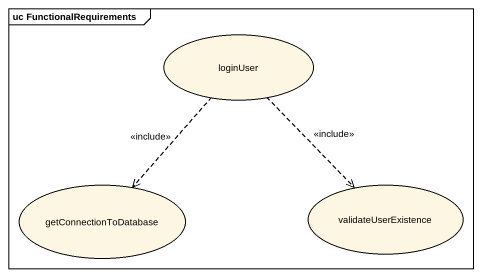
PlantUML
@startuml
mainframe uc FunctionalRequirements
usecase loginUser
usecase getConnectionToDatabase
usecase validateUserExistence
loginUser ..> getConnectionToDatabase : <<include>>
loginUser ..> validateUserExistence : <<include>>
@enduml
